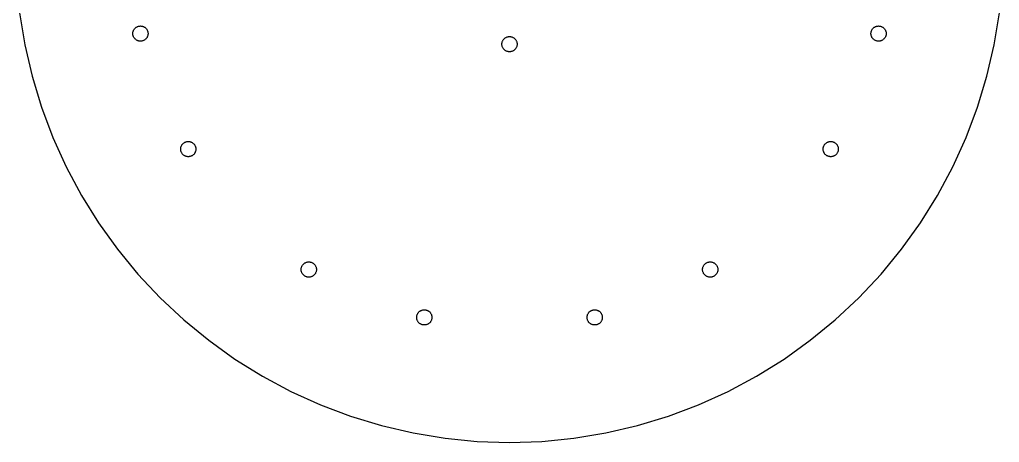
# Model space of a CAD drawing. Header units: metres. Extents: x -114 to 113, y -114 to 114.
# Drawn here: x -112.5 to 112.5, y -113.5 to -16.3 of the extents above; entities that cross this region are included whole.
import ezdxf

# ---------------------------------------------------------------- set-up
doc = ezdxf.new("R2010")
doc.units = ezdxf.units.M

msp = doc.modelspace()

# ---------------------------------------------------------------- linework, layer by layer
for p, q in [((-112.529, -14.8147), (-111.319, -22.1427)), ((111.319, -22.1427), (112.529, -14.8147)), ((-85.6452, -18.0552), (-85.5442, -18.0012)), ((-85.5442, -18.0012), (-85.4399, -17.9539)), ((-85.4399, -17.9539), (-85.3327, -17.9136)), ((-85.3327, -17.9136), (-85.2231, -17.8804)), ((-85.2231, -17.8804), (-85.1116, -17.8544)), ((-85.1116, -17.8544), (-84.9986, -17.8357)), ((-84.9986, -17.8357), (-84.8846, -17.8245)), ((-84.8846, -17.8245), (-84.7702, -17.8207)), ((-84.7702, -17.8207), (-84.6557, -17.8245)), ((-84.6557, -17.8245), (-84.5418, -17.8357)), ((-84.5418, -17.8357), (-84.4288, -17.8544)), ((-84.4288, -17.8544), (-84.3173, -17.8804)), ((-84.3173, -17.8804), (-84.2077, -17.9136)), ((-84.2077, -17.9136), (-84.1005, -17.9539)), ((-84.1005, -17.9539), (-83.9962, -18.0012)), ((-83.9962, -18.0012), (-83.8952, -18.0552)), ((83.8952, -18.0552), (83.9962, -18.0012)), ((83.9962, -18.0012), (84.1005, -17.9539)), ((84.1005, -17.9539), (84.2077, -17.9136)), ((84.2077, -17.9136), (84.3173, -17.8804)), ((84.3173, -17.8804), (84.4288, -17.8544)), ((84.4288, -17.8544), (84.5418, -17.8357)), ((84.5418, -17.8357), (84.6557, -17.8245)), ((84.6557, -17.8245), (84.7702, -17.8207)), ((84.7702, -17.8207), (84.8846, -17.8245)), ((84.8846, -17.8245), (84.9986, -17.8357)), ((84.9986, -17.8357), (85.1116, -17.8544)), ((85.1116, -17.8544), (85.2231, -17.8804)), ((85.2231, -17.8804), (85.3327, -17.9136)), ((85.3327, -17.9136), (85.4399, -17.9539)), ((85.4399, -17.9539), (85.5442, -18.0012)), ((85.5442, -18.0012), (85.6452, -18.0552)), ((-86.5202, -19.5707), (-86.5164, -19.4563)), ((-86.5164, -19.6852), (-86.5202, -19.5707)), ((-86.5164, -19.4563), (-86.5052, -19.3423)), ((-86.5052, -19.7991), (-86.5164, -19.6852)), ((-86.5052, -19.3423), (-86.4866, -19.2293)), ((-86.4866, -19.9121), (-86.5052, -19.7991)), ((-86.4866, -19.2293), (-86.4606, -19.1178)), ((-86.4606, -20.0237), (-86.4866, -19.9121)), ((-86.4606, -19.1178), (-86.4273, -19.0082)), ((-86.4273, -20.1333), (-86.4606, -20.0237)), ((-86.4273, -19.0082), (-86.387, -18.901)), ((-86.387, -20.2404), (-86.4273, -20.1333)), ((-86.387, -18.901), (-86.3397, -18.7967)), ((-86.3397, -20.3447), (-86.387, -20.2404)), ((-86.3397, -18.7967), (-86.2857, -18.6957)), ((-86.2857, -18.6957), (-86.2253, -18.5985)), ((-86.2253, -18.5985), (-86.1586, -18.5054)), ((-86.1586, -18.5054), (-86.0859, -18.4169)), ((-86.0859, -18.4169), (-86.0076, -18.3333)), ((-86.0076, -18.3333), (-85.924, -18.255)), ((-85.924, -18.255), (-85.8355, -18.1824)), ((-85.8355, -18.1824), (-85.7424, -18.1157)), ((-85.7424, -18.1157), (-85.6452, -18.0552)), ((-83.8952, -18.0552), (-83.7979, -18.1157)), ((-83.7979, -18.1157), (-83.7048, -18.1824)), ((-83.7048, -18.1824), (-83.6163, -18.255)), ((-83.6163, -18.255), (-83.5327, -18.3333)), ((-83.5327, -18.3333), (-83.4545, -18.4169)), ((-83.4545, -18.4169), (-83.3818, -18.5054)), ((-83.3818, -18.5054), (-83.3151, -18.5985)), ((-83.3151, -18.5985), (-83.2546, -18.6957)), ((-83.2546, -18.6957), (-83.2007, -18.7967)), ((-83.2007, -18.7967), (-83.1534, -18.901)), ((-83.1534, -20.2404), (-83.2007, -20.3447)), ((-83.1534, -18.901), (-83.1131, -19.0082)), ((-83.1131, -20.1333), (-83.1534, -20.2404)), ((-83.1131, -19.0082), (-83.0798, -19.1178)), ((-83.0798, -20.0237), (-83.1131, -20.1333)), ((-83.0798, -19.1178), (-83.0538, -19.2293)), ((-83.0538, -19.9121), (-83.0798, -20.0237)), ((-83.0538, -19.2293), (-83.0352, -19.3423)), ((-83.0352, -19.7991), (-83.0538, -19.9121)), ((-83.0352, -19.3423), (-83.0239, -19.4563)), ((-83.0239, -19.6852), (-83.0352, -19.7991)), ((-83.0239, -19.4563), (-83.0202, -19.5707)), ((-83.0202, -19.5707), (-83.0239, -19.6852)), ((-0.228409, -20.265), (-0.114441, -20.2537)), ((-0.114441, -20.2537), (0, -20.25)), ((0, -20.25), (0.114441, -20.2537)), ((0.114441, -20.2537), (0.228409, -20.265)), ((83.0202, -19.5707), (83.0239, -19.4563)), ((83.0239, -19.6852), (83.0202, -19.5707)), ((83.0239, -19.4563), (83.0352, -19.3423)), ((83.0352, -19.7991), (83.0239, -19.6852)), ((83.0352, -19.3423), (83.0538, -19.2293)), ((83.0538, -19.9121), (83.0352, -19.7991)), ((83.0538, -19.2293), (83.0798, -19.1178)), ((83.0798, -20.0237), (83.0538, -19.9121)), ((83.0798, -19.1178), (83.1131, -19.0082)), ((83.1131, -20.1333), (83.0798, -20.0237)), ((83.1131, -19.0082), (83.1534, -18.901)), ((83.1534, -20.2404), (83.1131, -20.1333)), ((83.1534, -18.901), (83.2007, -18.7967)), ((83.2007, -20.3447), (83.1534, -20.2404)), ((83.2007, -18.7967), (83.2546, -18.6957)), ((83.2546, -18.6957), (83.3151, -18.5985)), ((83.3151, -18.5985), (83.3818, -18.5054)), ((83.3818, -18.5054), (83.4545, -18.4169)), ((83.4545, -18.4169), (83.5327, -18.3333)), ((83.5327, -18.3333), (83.6163, -18.255)), ((83.6163, -18.255), (83.7048, -18.1824)), ((83.7048, -18.1824), (83.7979, -18.1157)), ((83.7979, -18.1157), (83.8952, -18.0552)), ((85.6452, -18.0552), (85.7424, -18.1157)), ((85.7424, -18.1157), (85.8355, -18.1824)), ((85.8355, -18.1824), (85.924, -18.255)), ((85.924, -18.255), (86.0076, -18.3333)), ((86.0076, -18.3333), (86.0859, -18.4169)), ((86.0859, -18.4169), (86.1586, -18.5054)), ((86.1586, -18.5054), (86.2253, -18.5985)), ((86.2253, -18.5985), (86.2857, -18.6957)), ((86.2857, -18.6957), (86.3397, -18.7967)), ((86.3397, -18.7967), (86.387, -18.901)), ((86.387, -20.2404), (86.3397, -20.3447)), ((86.387, -18.901), (86.4273, -19.0082)), ((86.4273, -20.1333), (86.387, -20.2404)), ((86.4273, -19.0082), (86.4606, -19.1178)), ((86.4606, -20.0237), (86.4273, -20.1333)), ((86.4606, -19.1178), (86.4866, -19.2293)), ((86.4866, -19.9121), (86.4606, -20.0237)), ((86.4866, -19.2293), (86.5052, -19.3423)), ((86.5052, -19.7991), (86.4866, -19.9121)), ((86.5052, -19.3423), (86.5164, -19.4563)), ((86.5164, -19.6852), (86.5052, -19.7991)), ((86.5164, -19.4563), (86.5202, -19.5707)), ((86.5202, -19.5707), (86.5164, -19.6852)), ((-111.319, -22.1427), (-109.633, -29.376)), ((-86.2857, -20.4457), (-86.3397, -20.3447)), ((-86.2253, -20.543), (-86.2857, -20.4457)), ((-86.1586, -20.6361), (-86.2253, -20.543)), ((-86.0859, -20.7246), (-86.1586, -20.6361)), ((-86.0076, -20.8082), (-86.0859, -20.7246)), ((-85.924, -20.8865), (-86.0076, -20.8082)), ((-85.8355, -20.9591), (-85.924, -20.8865)), ((-85.7424, -21.0258), (-85.8355, -20.9591)), ((-85.6452, -21.0863), (-85.7424, -21.0258)), ((-85.5442, -21.1403), (-85.6452, -21.0863)), ((-85.4399, -21.1875), (-85.5442, -21.1403)), ((-85.3327, -21.2279), (-85.4399, -21.1875)), ((-85.2231, -21.2611), (-85.3327, -21.2279)), ((-85.1116, -21.2871), (-85.2231, -21.2611)), ((-84.9986, -21.3058), (-85.1116, -21.2871)), ((-84.8846, -21.317), (-84.9986, -21.3058)), ((-84.7702, -21.3207), (-84.8846, -21.317)), ((-84.6557, -21.317), (-84.7702, -21.3207)), ((-84.5418, -21.3058), (-84.6557, -21.317)), ((-84.4288, -21.2871), (-84.5418, -21.3058)), ((-84.3173, -21.2611), (-84.4288, -21.2871)), ((-84.2077, -21.2279), (-84.3173, -21.2611)), ((-84.1005, -21.1875), (-84.2077, -21.2279)), ((-83.9962, -21.1403), (-84.1005, -21.1875)), ((-83.8952, -21.0863), (-83.9962, -21.1403)), ((-83.7979, -21.0258), (-83.8952, -21.0863)), ((-83.7048, -20.9591), (-83.7979, -21.0258)), ((-83.6163, -20.8865), (-83.7048, -20.9591)), ((-83.5327, -20.8082), (-83.6163, -20.8865)), ((-83.4545, -20.7246), (-83.5327, -20.8082)), ((-83.3818, -20.6361), (-83.4545, -20.7246)), ((-83.3151, -20.543), (-83.3818, -20.6361)), ((-83.2546, -20.4457), (-83.3151, -20.543)), ((-83.2007, -20.3447), (-83.2546, -20.4457)), ((-1.75, -22), (-1.74625, -21.8855)), ((-1.74625, -22.1144), (-1.75, -22)), ((-1.74625, -21.8855), (-1.73502, -21.7716)), ((-1.73502, -22.2284), (-1.74625, -22.1144)), ((-1.73502, -21.7716), (-1.71637, -21.6586)), ((-1.71637, -22.3414), (-1.73502, -22.2284)), ((-1.71637, -21.6586), (-1.69037, -21.5471)), ((-1.69037, -22.4529), (-1.71637, -22.3414)), ((-1.69037, -21.5471), (-1.65712, -21.4375)), ((-1.65712, -22.5625), (-1.69037, -22.4529)), ((-1.65712, -21.4375), (-1.61678, -21.3303)), ((-1.61678, -21.3303), (-1.56952, -21.226)), ((-1.56952, -21.226), (-1.51553, -21.125)), ((-1.51553, -21.125), (-1.45506, -21.0277)), ((-1.45506, -21.0277), (-1.38837, -20.9347)), ((-1.38837, -20.9347), (-1.31572, -20.8461)), ((-1.31572, -20.8461), (-1.23743, -20.7626)), ((-1.23743, -20.7626), (-1.15385, -20.6843)), ((-1.15385, -20.6843), (-1.06532, -20.6116)), ((-1.06532, -20.6116), (-0.972244, -20.5449)), ((-0.972244, -20.5449), (-0.875, -20.4845)), ((-0.875, -20.4845), (-0.774002, -20.4305)), ((-0.774002, -20.4305), (-0.669693, -20.3832)), ((-0.669693, -20.3832), (-0.562515, -20.3429)), ((-0.562515, -20.3429), (-0.452927, -20.3096)), ((-0.452927, -20.3096), (-0.3414, -20.2836)), ((-0.3414, -20.2836), (-0.228409, -20.265)), ((0.228409, -20.265), (0.3414, -20.2836)), ((0.3414, -20.2836), (0.452927, -20.3096)), ((0.452927, -20.3096), (0.562515, -20.3429)), ((0.562515, -20.3429), (0.669693, -20.3832)), ((0.669693, -20.3832), (0.774002, -20.4305)), ((0.774002, -20.4305), (0.875, -20.4845)), ((0.875, -20.4845), (0.972244, -20.5449)), ((0.972244, -20.5449), (1.06532, -20.6116)), ((1.06532, -20.6116), (1.15385, -20.6843)), ((1.15385, -20.6843), (1.23743, -20.7626)), ((1.23743, -20.7626), (1.31572, -20.8461)), ((1.31572, -20.8461), (1.38837, -20.9347)), ((1.38837, -20.9347), (1.45506, -21.0277)), ((1.45506, -21.0277), (1.51553, -21.125)), ((1.51553, -21.125), (1.56952, -21.226)), ((1.56952, -21.226), (1.61678, -21.3303)), ((1.61678, -21.3303), (1.65712, -21.4375)), ((1.65712, -21.4375), (1.69037, -21.5471)), ((1.69037, -22.4529), (1.65712, -22.5625)), ((1.69037, -21.5471), (1.71637, -21.6586)), ((1.71637, -22.3414), (1.69037, -22.4529)), ((1.71637, -21.6586), (1.73502, -21.7716)), ((1.73502, -22.2284), (1.71637, -22.3414)), ((1.73502, -21.7716), (1.74625, -21.8855)), ((1.74625, -22.1144), (1.73502, -22.2284)), ((1.74625, -21.8855), (1.75, -22)), ((1.75, -22), (1.74625, -22.1144)), ((83.2546, -20.4457), (83.2007, -20.3447)), ((83.3151, -20.543), (83.2546, -20.4457)), ((83.3818, -20.6361), (83.3151, -20.543)), ((83.4545, -20.7246), (83.3818, -20.6361)), ((83.5327, -20.8082), (83.4545, -20.7246)), ((83.6163, -20.8865), (83.5327, -20.8082)), ((83.7048, -20.9591), (83.6163, -20.8865)), ((83.7979, -21.0258), (83.7048, -20.9591)), ((83.8952, -21.0863), (83.7979, -21.0258)), ((83.9962, -21.1403), (83.8952, -21.0863)), ((84.1005, -21.1875), (83.9962, -21.1403)), ((84.2077, -21.2279), (84.1005, -21.1875)), ((84.3173, -21.2611), (84.2077, -21.2279)), ((84.4288, -21.2871), (84.3173, -21.2611)), ((84.5418, -21.3058), (84.4288, -21.2871)), ((84.6557, -21.317), (84.5418, -21.3058)), ((84.7702, -21.3207), (84.6557, -21.317)), ((84.8846, -21.317), (84.7702, -21.3207)), ((84.9986, -21.3058), (84.8846, -21.317)), ((85.1116, -21.2871), (84.9986, -21.3058)), ((85.2231, -21.2611), (85.1116, -21.2871)), ((85.3327, -21.2279), (85.2231, -21.2611)), ((85.4399, -21.1875), (85.3327, -21.2279)), ((85.5442, -21.1403), (85.4399, -21.1875)), ((85.6452, -21.0863), (85.5442, -21.1403)), ((85.7424, -21.0258), (85.6452, -21.0863)), ((85.8355, -20.9591), (85.7424, -21.0258)), ((85.924, -20.8865), (85.8355, -20.9591)), ((86.0076, -20.8082), (85.924, -20.8865)), ((86.0859, -20.7246), (86.0076, -20.8082)), ((86.1586, -20.6361), (86.0859, -20.7246)), ((86.2253, -20.543), (86.1586, -20.6361)), ((86.2857, -20.4457), (86.2253, -20.543)), ((86.3397, -20.3447), (86.2857, -20.4457)), ((109.633, -29.376), (111.319, -22.1427)), ((-1.61678, -22.6697), (-1.65712, -22.5625)), ((-1.56952, -22.774), (-1.61678, -22.6697)), ((-1.51553, -22.875), (-1.56952, -22.774)), ((-1.45506, -22.9722), (-1.51553, -22.875)), ((-1.38837, -23.0653), (-1.45506, -22.9722)), ((-1.31572, -23.1539), (-1.38837, -23.0653)), ((-1.23743, -23.2374), (-1.31572, -23.1539)), ((-1.15385, -23.3157), (-1.23743, -23.2374)), ((-1.06532, -23.3884), (-1.15385, -23.3157)), ((-0.972244, -23.4551), (-1.06532, -23.3884)), ((-0.875, -23.5155), (-0.972244, -23.4551)), ((-0.774002, -23.5695), (-0.875, -23.5155)), ((-0.669693, -23.6168), (-0.774002, -23.5695)), ((-0.562515, -23.6571), (-0.669693, -23.6168)), ((-0.452927, -23.6904), (-0.562515, -23.6571)), ((-0.3414, -23.7164), (-0.452927, -23.6904)), ((-0.228409, -23.735), (-0.3414, -23.7164)), ((-0.114441, -23.7462), (-0.228409, -23.735)), ((0, -23.75), (-0.114441, -23.7462)), ((0.114441, -23.7462), (0, -23.75)), ((0.228409, -23.735), (0.114441, -23.7462)), ((0.3414, -23.7164), (0.228409, -23.735)), ((0.452927, -23.6904), (0.3414, -23.7164)), ((0.562515, -23.6571), (0.452927, -23.6904)), ((0.669693, -23.6168), (0.562515, -23.6571)), ((0.774002, -23.5695), (0.669693, -23.6168)), ((0.875, -23.5155), (0.774002, -23.5695)), ((0.972244, -23.4551), (0.875, -23.5155)), ((1.06532, -23.3884), (0.972244, -23.4551)), ((1.15385, -23.3157), (1.06532, -23.3884)), ((1.23743, -23.2374), (1.15385, -23.3157)), ((1.31572, -23.1539), (1.23743, -23.2374)), ((1.38837, -23.0653), (1.31572, -23.1539)), ((1.45506, -22.9722), (1.38837, -23.0653)), ((1.51553, -22.875), (1.45506, -22.9722)), ((1.56952, -22.774), (1.51553, -22.875)), ((1.61678, -22.6697), (1.56952, -22.774)), ((1.65712, -22.5625), (1.61678, -22.6697)), ((-109.633, -29.376), (-107.477, -36.4834)), ((107.477, -36.4834), (109.633, -29.376)), ((-107.477, -36.4834), (-104.86, -43.4346)), ((104.86, -43.4346), (107.477, -36.4834)), ((-104.86, -43.4346), (-101.795, -50.1998)), ((-75.1685, -45.0376), (-75.0959, -44.9491)), ((-75.0959, -44.9491), (-75.0176, -44.8655)), ((-75.0176, -44.8655), (-74.934, -44.7872)), ((-74.934, -44.7872), (-74.8455, -44.7146)), ((-74.8455, -44.7146), (-74.7524, -44.6479)), ((-74.7524, -44.6479), (-74.6552, -44.5874)), ((-74.6552, -44.5874), (-74.5542, -44.5334)), ((-74.5542, -44.5334), (-74.4499, -44.4862)), ((-74.4499, -44.4862), (-74.3427, -44.4458)), ((-74.3427, -44.4458), (-74.2331, -44.4126)), ((-74.2331, -44.4126), (-74.1216, -44.3866)), ((-74.1216, -44.3866), (-74.0086, -44.3679)), ((-74.0086, -44.3679), (-73.8946, -44.3567)), ((-73.8946, -44.3567), (-73.7802, -44.353)), ((-73.7802, -44.353), (-73.6657, -44.3567)), ((-73.6657, -44.3567), (-73.5518, -44.3679)), ((-73.5518, -44.3679), (-73.4388, -44.3866)), ((-73.4388, -44.3866), (-73.3272, -44.4126)), ((-73.3272, -44.4126), (-73.2177, -44.4458)), ((-73.2177, -44.4458), (-73.1105, -44.4862)), ((-73.1105, -44.4862), (-73.0062, -44.5334)), ((-73.0062, -44.5334), (-72.9052, -44.5874)), ((-72.9052, -44.5874), (-72.8079, -44.6479)), ((-72.8079, -44.6479), (-72.7148, -44.7146)), ((-72.7148, -44.7146), (-72.6263, -44.7872)), ((-72.6263, -44.7872), (-72.5427, -44.8655)), ((-72.5427, -44.8655), (-72.4645, -44.9491)), ((-72.4645, -44.9491), (-72.3918, -45.0376)), ((72.3918, -45.0376), (72.4645, -44.9491)), ((72.4645, -44.9491), (72.5427, -44.8655)), ((72.5427, -44.8655), (72.6263, -44.7872)), ((72.6263, -44.7872), (72.7148, -44.7146)), ((72.7148, -44.7146), (72.8079, -44.6479)), ((72.8079, -44.6479), (72.9052, -44.5874)), ((72.9052, -44.5874), (73.0062, -44.5334)), ((73.0062, -44.5334), (73.1105, -44.4862)), ((73.1105, -44.4862), (73.2177, -44.4458)), ((73.2177, -44.4458), (73.3272, -44.4126)), ((73.3272, -44.4126), (73.4388, -44.3866)), ((73.4388, -44.3866), (73.5518, -44.3679)), ((73.5518, -44.3679), (73.6657, -44.3567)), ((73.6657, -44.3567), (73.7802, -44.353)), ((73.7802, -44.353), (73.8946, -44.3567)), ((73.8946, -44.3567), (74.0086, -44.3679)), ((74.0086, -44.3679), (74.1216, -44.3866)), ((74.1216, -44.3866), (74.2331, -44.4126)), ((74.2331, -44.4126), (74.3427, -44.4458)), ((74.3427, -44.4458), (74.4499, -44.4862)), ((74.4499, -44.4862), (74.5542, -44.5334)), ((74.5542, -44.5334), (74.6552, -44.5874)), ((74.6552, -44.5874), (74.7524, -44.6479)), ((74.7524, -44.6479), (74.8455, -44.7146)), ((74.8455, -44.7146), (74.934, -44.7872)), ((74.934, -44.7872), (75.0176, -44.8655)), ((75.0176, -44.8655), (75.0959, -44.9491)), ((75.0959, -44.9491), (75.1685, -45.0376)), ((101.795, -50.1998), (104.86, -43.4346)), ((-75.5302, -46.103), (-75.5264, -45.9885)), ((-75.5264, -46.2174), (-75.5302, -46.103)), ((-75.5264, -45.9885), (-75.5152, -45.8745)), ((-75.5152, -46.3314), (-75.5264, -46.2174)), ((-75.5152, -45.8745), (-75.4966, -45.7616)), ((-75.4966, -46.4444), (-75.5152, -46.3314)), ((-75.4966, -45.7616), (-75.4706, -45.65)), ((-75.4706, -46.5559), (-75.4966, -46.4444)), ((-75.4706, -45.65), (-75.4373, -45.5405)), ((-75.4373, -46.6655), (-75.4706, -46.5559)), ((-75.4373, -45.5405), (-75.397, -45.4333)), ((-75.397, -46.7727), (-75.4373, -46.6655)), ((-75.397, -45.4333), (-75.3497, -45.329)), ((-75.3497, -46.877), (-75.397, -46.7727)), ((-75.3497, -45.329), (-75.2957, -45.228)), ((-75.2957, -46.978), (-75.3497, -46.877)), ((-75.2957, -45.228), (-75.2352, -45.1307)), ((-75.2352, -47.0752), (-75.2957, -46.978)), ((-75.2352, -45.1307), (-75.1685, -45.0376)), ((-75.1685, -47.1683), (-75.2352, -47.0752)), ((-75.0959, -47.2568), (-75.1685, -47.1683)), ((-75.0176, -47.3404), (-75.0959, -47.2568)), ((-72.4645, -47.2568), (-72.5427, -47.3404)), ((-72.3918, -47.1683), (-72.4645, -47.2568)), ((-72.3918, -45.0376), (-72.3251, -45.1307)), ((-72.3251, -47.0752), (-72.3918, -47.1683)), ((-72.3251, -45.1307), (-72.2646, -45.228)), ((-72.2646, -46.978), (-72.3251, -47.0752)), ((-72.2646, -45.228), (-72.2106, -45.329)), ((-72.2106, -46.877), (-72.2646, -46.978)), ((-72.2106, -45.329), (-72.1634, -45.4333)), ((-72.1634, -46.7727), (-72.2106, -46.877)), ((-72.1634, -45.4333), (-72.123, -45.5405)), ((-72.123, -46.6655), (-72.1634, -46.7727)), ((-72.123, -45.5405), (-72.0898, -45.65)), ((-72.0898, -46.5559), (-72.123, -46.6655)), ((-72.0898, -45.65), (-72.0638, -45.7616)), ((-72.0638, -46.4444), (-72.0898, -46.5559)), ((-72.0638, -45.7616), (-72.0452, -45.8745)), ((-72.0452, -46.3314), (-72.0638, -46.4444)), ((-72.0452, -45.8745), (-72.0339, -45.9885)), ((-72.0339, -46.2174), (-72.0452, -46.3314)), ((-72.0339, -45.9885), (-72.0302, -46.103)), ((-72.0302, -46.103), (-72.0339, -46.2174)), ((72.0302, -46.103), (72.0339, -45.9885)), ((72.0339, -46.2174), (72.0302, -46.103)), ((72.0339, -45.9885), (72.0452, -45.8745)), ((72.0452, -46.3314), (72.0339, -46.2174)), ((72.0452, -45.8745), (72.0638, -45.7616)), ((72.0638, -46.4444), (72.0452, -46.3314)), ((72.0638, -45.7616), (72.0898, -45.65)), ((72.0898, -46.5559), (72.0638, -46.4444)), ((72.0898, -45.65), (72.123, -45.5405)), ((72.123, -46.6655), (72.0898, -46.5559)), ((72.123, -45.5405), (72.1634, -45.4333)), ((72.1634, -46.7727), (72.123, -46.6655)), ((72.1634, -45.4333), (72.2106, -45.329)), ((72.2106, -46.877), (72.1634, -46.7727)), ((72.2106, -45.329), (72.2646, -45.228)), ((72.2646, -46.978), (72.2106, -46.877)), ((72.2646, -45.228), (72.3251, -45.1307)), ((72.3251, -47.0752), (72.2646, -46.978)), ((72.3251, -45.1307), (72.3918, -45.0376)), ((72.3918, -47.1683), (72.3251, -47.0752)), ((72.4645, -47.2568), (72.3918, -47.1683)), ((72.5427, -47.3404), (72.4645, -47.2568)), ((75.0959, -47.2568), (75.0176, -47.3404)), ((75.1685, -47.1683), (75.0959, -47.2568)), ((75.1685, -45.0376), (75.2352, -45.1307)), ((75.2352, -47.0752), (75.1685, -47.1683)), ((75.2352, -45.1307), (75.2957, -45.228)), ((75.2957, -46.978), (75.2352, -47.0752)), ((75.2957, -45.228), (75.3497, -45.329)), ((75.3497, -46.877), (75.2957, -46.978)), ((75.3497, -45.329), (75.397, -45.4333)), ((75.397, -46.7727), (75.3497, -46.877)), ((75.397, -45.4333), (75.4373, -45.5405)), ((75.4373, -46.6655), (75.397, -46.7727)), ((75.4373, -45.5405), (75.4706, -45.65)), ((75.4706, -46.5559), (75.4373, -46.6655)), ((75.4706, -45.65), (75.4966, -45.7616)), ((75.4966, -46.4444), (75.4706, -46.5559)), ((75.4966, -45.7616), (75.5152, -45.8745)), ((75.5152, -46.3314), (75.4966, -46.4444)), ((75.5152, -45.8745), (75.5264, -45.9885)), ((75.5264, -46.2174), (75.5152, -46.3314)), ((75.5264, -45.9885), (75.5302, -46.103)), ((75.5302, -46.103), (75.5264, -46.2174)), ((-74.934, -47.4187), (-75.0176, -47.3404)), ((-74.8455, -47.4913), (-74.934, -47.4187)), ((-74.7524, -47.558), (-74.8455, -47.4913)), ((-74.6552, -47.6185), (-74.7524, -47.558)), ((-74.5542, -47.6725), (-74.6552, -47.6185)), ((-74.4499, -47.7198), (-74.5542, -47.6725)), ((-74.3427, -47.7601), (-74.4499, -47.7198)), ((-74.2331, -47.7933), (-74.3427, -47.7601)), ((-74.1216, -47.8193), (-74.2331, -47.7933)), ((-74.0086, -47.838), (-74.1216, -47.8193)), ((-73.8946, -47.8492), (-74.0086, -47.838)), ((-73.7802, -47.853), (-73.8946, -47.8492)), ((-73.6657, -47.8492), (-73.7802, -47.853)), ((-73.5518, -47.838), (-73.6657, -47.8492)), ((-73.4388, -47.8193), (-73.5518, -47.838)), ((-73.3272, -47.7933), (-73.4388, -47.8193)), ((-73.2177, -47.7601), (-73.3272, -47.7933)), ((-73.1105, -47.7198), (-73.2177, -47.7601)), ((-73.0062, -47.6725), (-73.1105, -47.7198)), ((-72.9052, -47.6185), (-73.0062, -47.6725)), ((-72.8079, -47.558), (-72.9052, -47.6185)), ((-72.7148, -47.4913), (-72.8079, -47.558)), ((-72.6263, -47.4187), (-72.7148, -47.4913)), ((-72.5427, -47.3404), (-72.6263, -47.4187)), ((72.6263, -47.4187), (72.5427, -47.3404)), ((72.7148, -47.4913), (72.6263, -47.4187)), ((72.8079, -47.558), (72.7148, -47.4913)), ((72.9052, -47.6185), (72.8079, -47.558)), ((73.0062, -47.6725), (72.9052, -47.6185)), ((73.1105, -47.7198), (73.0062, -47.6725)), ((73.2177, -47.7601), (73.1105, -47.7198)), ((73.3272, -47.7933), (73.2177, -47.7601)), ((73.4388, -47.8193), (73.3272, -47.7933)), ((73.5518, -47.838), (73.4388, -47.8193)), ((73.6657, -47.8492), (73.5518, -47.838)), ((73.7802, -47.853), (73.6657, -47.8492)), ((73.8946, -47.8492), (73.7802, -47.853)), ((74.0086, -47.838), (73.8946, -47.8492)), ((74.1216, -47.8193), (74.0086, -47.838)), ((74.2331, -47.7933), (74.1216, -47.8193)), ((74.3427, -47.7601), (74.2331, -47.7933)), ((74.4499, -47.7198), (74.3427, -47.7601)), ((74.5542, -47.6725), (74.4499, -47.7198)), ((74.6552, -47.6185), (74.5542, -47.6725)), ((74.7524, -47.558), (74.6552, -47.6185)), ((74.8455, -47.4913), (74.7524, -47.558)), ((74.934, -47.4187), (74.8455, -47.4913)), ((75.0176, -47.3404), (74.934, -47.4187)), ((-101.795, -50.1998), (-98.2939, -56.75)), ((98.2939, -56.75), (101.795, -50.1998)), ((-98.2939, -56.75), (-94.3718, -63.0572)), ((94.3718, -63.0572), (98.2939, -56.75)), ((-94.3718, -63.0572), (-90.0456, -69.0944)), ((90.0456, -69.0944), (94.3718, -63.0572)), ((-90.0456, -69.0944), (-85.3338, -74.8357)), ((85.3338, -74.8357), (90.0456, -69.0944)), ((-47.853, -73.7802), (-47.8492, -73.6657)), ((-47.8492, -73.8946), (-47.853, -73.7802)), ((-47.8492, -73.6657), (-47.838, -73.5518)), ((-47.838, -74.0086), (-47.8492, -73.8946)), ((-47.838, -73.5518), (-47.8193, -73.4388)), ((-47.8193, -74.1216), (-47.838, -74.0086)), ((-47.8193, -73.4388), (-47.7933, -73.3272)), ((-47.7933, -74.2331), (-47.8193, -74.1216)), ((-47.7933, -73.3272), (-47.7601, -73.2177)), ((-47.7601, -74.3427), (-47.7933, -74.2331)), ((-47.7601, -73.2177), (-47.7198, -73.1105)), ((-47.7198, -73.1105), (-47.6725, -73.0062)), ((-47.6725, -73.0062), (-47.6185, -72.9052)), ((-47.6185, -72.9052), (-47.558, -72.8079)), ((-47.558, -72.8079), (-47.4913, -72.7148)), ((-47.4913, -72.7148), (-47.4187, -72.6263)), ((-47.4187, -72.6263), (-47.3404, -72.5427)), ((-47.3404, -72.5427), (-47.2568, -72.4645)), ((-47.2568, -72.4645), (-47.1683, -72.3918)), ((-47.1683, -72.3918), (-47.0752, -72.3251)), ((-47.0752, -72.3251), (-46.978, -72.2646)), ((-46.978, -72.2646), (-46.877, -72.2106)), ((-46.877, -72.2106), (-46.7727, -72.1634)), ((-46.7727, -72.1634), (-46.6655, -72.123)), ((-46.6655, -72.123), (-46.5559, -72.0898)), ((-46.5559, -72.0898), (-46.4444, -72.0638)), ((-46.4444, -72.0638), (-46.3314, -72.0452)), ((-46.3314, -72.0452), (-46.2174, -72.0339)), ((-46.2174, -72.0339), (-46.103, -72.0302)), ((-46.103, -72.0302), (-45.9885, -72.0339)), ((-45.9885, -72.0339), (-45.8745, -72.0452)), ((-45.8745, -72.0452), (-45.7616, -72.0638)), ((-45.7616, -72.0638), (-45.65, -72.0898)), ((-45.65, -72.0898), (-45.5405, -72.123)), ((-45.5405, -72.123), (-45.4333, -72.1634)), ((-45.4333, -72.1634), (-45.329, -72.2106)), ((-45.329, -72.2106), (-45.228, -72.2646)), ((-45.228, -72.2646), (-45.1307, -72.3251)), ((-45.1307, -72.3251), (-45.0376, -72.3918)), ((-45.0376, -72.3918), (-44.9491, -72.4645)), ((-44.9491, -72.4645), (-44.8655, -72.5427)), ((-44.8655, -72.5427), (-44.7872, -72.6263)), ((-44.7872, -72.6263), (-44.7146, -72.7148)), ((-44.7146, -72.7148), (-44.6479, -72.8079)), ((-44.6479, -72.8079), (-44.5874, -72.9052)), ((-44.5874, -72.9052), (-44.5334, -73.0062)), ((-44.5334, -73.0062), (-44.4862, -73.1105)), ((-44.4862, -73.1105), (-44.4458, -73.2177)), ((-44.4458, -73.2177), (-44.4126, -73.3272)), ((-44.4126, -74.2331), (-44.4458, -74.3427)), ((-44.4126, -73.3272), (-44.3866, -73.4388)), ((-44.3866, -74.1216), (-44.4126, -74.2331)), ((-44.3866, -73.4388), (-44.3679, -73.5518)), ((-44.3679, -74.0086), (-44.3866, -74.1216)), ((-44.3679, -73.5518), (-44.3567, -73.6657)), ((-44.3567, -73.8946), (-44.3679, -74.0086)), ((-44.3567, -73.6657), (-44.353, -73.7802)), ((-44.353, -73.7802), (-44.3567, -73.8946)), ((44.353, -73.7802), (44.3567, -73.6657)), ((44.3567, -73.8946), (44.353, -73.7802)), ((44.3567, -73.6657), (44.3679, -73.5518)), ((44.3679, -74.0086), (44.3567, -73.8946)), ((44.3679, -73.5518), (44.3866, -73.4388)), ((44.3866, -74.1216), (44.3679, -74.0086)), ((44.3866, -73.4388), (44.4126, -73.3272)), ((44.4126, -74.2331), (44.3866, -74.1216)), ((44.4126, -73.3272), (44.4458, -73.2177)), ((44.4458, -74.3427), (44.4126, -74.2331)), ((44.4458, -73.2177), (44.4862, -73.1105)), ((44.4862, -73.1105), (44.5334, -73.0062)), ((44.5334, -73.0062), (44.5874, -72.9052)), ((44.5874, -72.9052), (44.6479, -72.8079)), ((44.6479, -72.8079), (44.7146, -72.7148)), ((44.7146, -72.7148), (44.7872, -72.6263)), ((44.7872, -72.6263), (44.8655, -72.5427)), ((44.8655, -72.5427), (44.9491, -72.4645)), ((44.9491, -72.4645), (45.0376, -72.3918)), ((45.0376, -72.3918), (45.1307, -72.3251)), ((45.1307, -72.3251), (45.228, -72.2646)), ((45.228, -72.2646), (45.329, -72.2106)), ((45.329, -72.2106), (45.4333, -72.1634)), ((45.4333, -72.1634), (45.5405, -72.123)), ((45.5405, -72.123), (45.65, -72.0898)), ((45.65, -72.0898), (45.7616, -72.0638)), ((45.7616, -72.0638), (45.8745, -72.0452)), ((45.8745, -72.0452), (45.9885, -72.0339)), ((45.9885, -72.0339), (46.103, -72.0302)), ((46.103, -72.0302), (46.2174, -72.0339)), ((46.2174, -72.0339), (46.3314, -72.0452)), ((46.3314, -72.0452), (46.4444, -72.0638)), ((46.4444, -72.0638), (46.5559, -72.0898)), ((46.5559, -72.0898), (46.6655, -72.123)), ((46.6655, -72.123), (46.7727, -72.1634)), ((46.7727, -72.1634), (46.877, -72.2106)), ((46.877, -72.2106), (46.978, -72.2646)), ((46.978, -72.2646), (47.0752, -72.3251)), ((47.0752, -72.3251), (47.1683, -72.3918)), ((47.1683, -72.3918), (47.2568, -72.4645)), ((47.2568, -72.4645), (47.3404, -72.5427)), ((47.3404, -72.5427), (47.4187, -72.6263)), ((47.4187, -72.6263), (47.4913, -72.7148)), ((47.4913, -72.7148), (47.558, -72.8079)), ((47.558, -72.8079), (47.6185, -72.9052)), ((47.6185, -72.9052), (47.6725, -73.0062)), ((47.6725, -73.0062), (47.7198, -73.1105)), ((47.7198, -73.1105), (47.7601, -73.2177)), ((47.7601, -73.2177), (47.7933, -73.3272)), ((47.7933, -74.2331), (47.7601, -74.3427)), ((47.7933, -73.3272), (47.8193, -73.4388)), ((47.8193, -74.1216), (47.7933, -74.2331)), ((47.8193, -73.4388), (47.838, -73.5518)), ((47.838, -74.0086), (47.8193, -74.1216)), ((47.838, -73.5518), (47.8492, -73.6657)), ((47.8492, -73.8946), (47.838, -74.0086)), ((47.8492, -73.6657), (47.853, -73.7802)), ((47.853, -73.7802), (47.8492, -73.8946)), ((-85.3338, -74.8357), (-80.2566, -80.2566)), ((-47.7198, -74.4499), (-47.7601, -74.3427)), ((-47.6725, -74.5542), (-47.7198, -74.4499)), ((-47.6185, -74.6552), (-47.6725, -74.5542)), ((-47.558, -74.7524), (-47.6185, -74.6552)), ((-47.4913, -74.8455), (-47.558, -74.7524)), ((-47.4187, -74.934), (-47.4913, -74.8455)), ((-47.3404, -75.0176), (-47.4187, -74.934)), ((-47.2568, -75.0959), (-47.3404, -75.0176)), ((-47.1683, -75.1685), (-47.2568, -75.0959)), ((-47.0752, -75.2352), (-47.1683, -75.1685)), ((-46.978, -75.2957), (-47.0752, -75.2352)), ((-46.877, -75.3497), (-46.978, -75.2957)), ((-46.7727, -75.397), (-46.877, -75.3497)), ((-46.6655, -75.4373), (-46.7727, -75.397)), ((-46.5559, -75.4706), (-46.6655, -75.4373)), ((-46.4444, -75.4966), (-46.5559, -75.4706)), ((-46.3314, -75.5152), (-46.4444, -75.4966)), ((-46.2174, -75.5264), (-46.3314, -75.5152)), ((-46.103, -75.5302), (-46.2174, -75.5264)), ((-45.9885, -75.5264), (-46.103, -75.5302)), ((-45.8745, -75.5152), (-45.9885, -75.5264)), ((-45.7616, -75.4966), (-45.8745, -75.5152)), ((-45.65, -75.4706), (-45.7616, -75.4966)), ((-45.5405, -75.4373), (-45.65, -75.4706)), ((-45.4333, -75.397), (-45.5405, -75.4373)), ((-45.329, -75.3497), (-45.4333, -75.397)), ((-45.228, -75.2957), (-45.329, -75.3497)), ((-45.1307, -75.2352), (-45.228, -75.2957)), ((-45.0376, -75.1685), (-45.1307, -75.2352)), ((-44.9491, -75.0959), (-45.0376, -75.1685)), ((-44.8655, -75.0176), (-44.9491, -75.0959)), ((-44.7872, -74.934), (-44.8655, -75.0176)), ((-44.7146, -74.8455), (-44.7872, -74.934)), ((-44.6479, -74.7524), (-44.7146, -74.8455)), ((-44.5874, -74.6552), (-44.6479, -74.7524)), ((-44.5334, -74.5542), (-44.5874, -74.6552)), ((-44.4862, -74.4499), (-44.5334, -74.5542)), ((-44.4458, -74.3427), (-44.4862, -74.4499)), ((44.4862, -74.4499), (44.4458, -74.3427)), ((44.5334, -74.5542), (44.4862, -74.4499)), ((44.5874, -74.6552), (44.5334, -74.5542)), ((44.6479, -74.7524), (44.5874, -74.6552)), ((44.7146, -74.8455), (44.6479, -74.7524)), ((44.7872, -74.934), (44.7146, -74.8455)), ((44.8655, -75.0176), (44.7872, -74.934)), ((44.9491, -75.0959), (44.8655, -75.0176)), ((45.0376, -75.1685), (44.9491, -75.0959)), ((45.1307, -75.2352), (45.0376, -75.1685)), ((45.228, -75.2957), (45.1307, -75.2352)), ((45.329, -75.3497), (45.228, -75.2957)), ((45.4333, -75.397), (45.329, -75.3497)), ((45.5405, -75.4373), (45.4333, -75.397)), ((45.65, -75.4706), (45.5405, -75.4373)), ((45.7616, -75.4966), (45.65, -75.4706)), ((45.8745, -75.5152), (45.7616, -75.4966)), ((45.9885, -75.5264), (45.8745, -75.5152)), ((46.103, -75.5302), (45.9885, -75.5264)), ((46.2174, -75.5264), (46.103, -75.5302)), ((46.3314, -75.5152), (46.2174, -75.5264)), ((46.4444, -75.4966), (46.3314, -75.5152)), ((46.5559, -75.4706), (46.4444, -75.4966)), ((46.6655, -75.4373), (46.5559, -75.4706)), ((46.7727, -75.397), (46.6655, -75.4373)), ((46.877, -75.3497), (46.7727, -75.397)), ((46.978, -75.2957), (46.877, -75.3497)), ((47.0752, -75.2352), (46.978, -75.2957)), ((47.1683, -75.1685), (47.0752, -75.2352)), ((47.2568, -75.0959), (47.1683, -75.1685)), ((47.3404, -75.0176), (47.2568, -75.0959)), ((47.4187, -74.934), (47.3404, -75.0176)), ((47.4913, -74.8455), (47.4187, -74.934)), ((47.558, -74.7524), (47.4913, -74.8455)), ((47.6185, -74.6552), (47.558, -74.7524)), ((47.6725, -74.5542), (47.6185, -74.6552)), ((47.7198, -74.4499), (47.6725, -74.5542)), ((47.7601, -74.3427), (47.7198, -74.4499)), ((80.2566, -80.2566), (85.3338, -74.8357)), ((-80.2566, -80.2566), (-74.8357, -85.3338)), ((74.8357, -85.3338), (80.2566, -80.2566)), ((-20.543, -83.3151), (-20.4457, -83.2546)), ((-20.4457, -83.2546), (-20.3447, -83.2007)), ((-20.3447, -83.2007), (-20.2404, -83.1534)), ((-20.2404, -83.1534), (-20.1333, -83.1131)), ((-20.1333, -83.1131), (-20.0237, -83.0798)), ((-20.0237, -83.0798), (-19.9121, -83.0538)), ((-19.9121, -83.0538), (-19.7991, -83.0352)), ((-19.7991, -83.0352), (-19.6852, -83.0239)), ((-19.6852, -83.0239), (-19.5707, -83.0202)), ((-19.5707, -83.0202), (-19.4563, -83.0239)), ((-19.4563, -83.0239), (-19.3423, -83.0352)), ((-19.3423, -83.0352), (-19.2293, -83.0538)), ((-19.2293, -83.0538), (-19.1178, -83.0798)), ((-19.1178, -83.0798), (-19.0082, -83.1131)), ((-19.0082, -83.1131), (-18.901, -83.1534)), ((-18.901, -83.1534), (-18.7967, -83.2007)), ((-18.7967, -83.2007), (-18.6957, -83.2546)), ((-18.6957, -83.2546), (-18.5985, -83.3151)), ((18.5985, -83.3151), (18.6957, -83.2546)), ((18.6957, -83.2546), (18.7967, -83.2007)), ((18.7967, -83.2007), (18.901, -83.1534)), ((18.901, -83.1534), (19.0082, -83.1131)), ((19.0082, -83.1131), (19.1178, -83.0798)), ((19.1178, -83.0798), (19.2293, -83.0538)), ((19.2293, -83.0538), (19.3423, -83.0352)), ((19.3423, -83.0352), (19.4563, -83.0239)), ((19.4563, -83.0239), (19.5707, -83.0202)), ((19.5707, -83.0202), (19.6852, -83.0239)), ((19.6852, -83.0239), (19.7991, -83.0352)), ((19.7991, -83.0352), (19.9121, -83.0538)), ((19.9121, -83.0538), (20.0237, -83.0798)), ((20.0237, -83.0798), (20.1333, -83.1131)), ((20.1333, -83.1131), (20.2404, -83.1534)), ((20.2404, -83.1534), (20.3447, -83.2007)), ((20.3447, -83.2007), (20.4457, -83.2546)), ((20.4457, -83.2546), (20.543, -83.3151)), ((-74.8357, -85.3338), (-69.0944, -90.0456)), ((-21.3207, -84.7702), (-21.317, -84.6557)), ((-21.317, -84.8846), (-21.3207, -84.7702)), ((-21.317, -84.6557), (-21.3058, -84.5418)), ((-21.3058, -84.9986), (-21.317, -84.8846)), ((-21.3058, -84.5418), (-21.2871, -84.4288)), ((-21.2871, -85.1116), (-21.3058, -84.9986)), ((-21.2871, -84.4288), (-21.2611, -84.3173)), ((-21.2611, -85.2231), (-21.2871, -85.1116)), ((-21.2611, -84.3173), (-21.2279, -84.2077)), ((-21.2279, -85.3327), (-21.2611, -85.2231)), ((-21.2279, -84.2077), (-21.1875, -84.1005)), ((-21.1875, -85.4399), (-21.2279, -85.3327)), ((-21.1875, -84.1005), (-21.1403, -83.9962)), ((-21.1403, -85.5442), (-21.1875, -85.4399)), ((-21.1403, -83.9962), (-21.0863, -83.8952)), ((-21.0863, -83.8952), (-21.0258, -83.7979)), ((-21.0258, -83.7979), (-20.9591, -83.7048)), ((-20.9591, -83.7048), (-20.8865, -83.6163)), ((-20.8865, -83.6163), (-20.8082, -83.5327)), ((-20.8082, -83.5327), (-20.7246, -83.4545)), ((-20.7246, -83.4545), (-20.6361, -83.3818)), ((-20.6361, -83.3818), (-20.543, -83.3151)), ((-18.5985, -83.3151), (-18.5054, -83.3818)), ((-18.5054, -83.3818), (-18.4169, -83.4545)), ((-18.4169, -83.4545), (-18.3333, -83.5327)), ((-18.3333, -83.5327), (-18.255, -83.6163)), ((-18.255, -83.6163), (-18.1824, -83.7048)), ((-18.1824, -83.7048), (-18.1157, -83.7979)), ((-18.1157, -83.7979), (-18.0552, -83.8952)), ((-18.0552, -83.8952), (-18.0012, -83.9962)), ((-18.0012, -83.9962), (-17.9539, -84.1005)), ((-17.9539, -85.4399), (-18.0012, -85.5442)), ((-17.9539, -84.1005), (-17.9136, -84.2077)), ((-17.9136, -85.3327), (-17.9539, -85.4399)), ((-17.9136, -84.2077), (-17.8804, -84.3173)), ((-17.8804, -85.2231), (-17.9136, -85.3327)), ((-17.8804, -84.3173), (-17.8544, -84.4288)), ((-17.8544, -85.1116), (-17.8804, -85.2231)), ((-17.8544, -84.4288), (-17.8357, -84.5418)), ((-17.8357, -84.9986), (-17.8544, -85.1116)), ((-17.8357, -84.5418), (-17.8245, -84.6557)), ((-17.8245, -84.8846), (-17.8357, -84.9986)), ((-17.8245, -84.6557), (-17.8207, -84.7702)), ((-17.8207, -84.7702), (-17.8245, -84.8846)), ((17.8207, -84.7702), (17.8245, -84.6557)), ((17.8245, -84.8846), (17.8207, -84.7702)), ((17.8245, -84.6557), (17.8357, -84.5418)), ((17.8357, -84.9986), (17.8245, -84.8846)), ((17.8357, -84.5418), (17.8544, -84.4288)), ((17.8544, -85.1116), (17.8357, -84.9986)), ((17.8544, -84.4288), (17.8804, -84.3173)), ((17.8804, -85.2231), (17.8544, -85.1116)), ((17.8804, -84.3173), (17.9136, -84.2077)), ((17.9136, -85.3327), (17.8804, -85.2231)), ((17.9136, -84.2077), (17.9539, -84.1005)), ((17.9539, -85.4399), (17.9136, -85.3327)), ((17.9539, -84.1005), (18.0012, -83.9962)), ((18.0012, -85.5442), (17.9539, -85.4399)), ((18.0012, -83.9962), (18.0552, -83.8952)), ((18.0552, -83.8952), (18.1157, -83.7979)), ((18.1157, -83.7979), (18.1824, -83.7048)), ((18.1824, -83.7048), (18.255, -83.6163)), ((18.255, -83.6163), (18.3333, -83.5327)), ((18.3333, -83.5327), (18.4169, -83.4545)), ((18.4169, -83.4545), (18.5054, -83.3818)), ((18.5054, -83.3818), (18.5985, -83.3151)), ((20.543, -83.3151), (20.6361, -83.3818)), ((20.6361, -83.3818), (20.7246, -83.4545)), ((20.7246, -83.4545), (20.8082, -83.5327)), ((20.8082, -83.5327), (20.8865, -83.6163)), ((20.8865, -83.6163), (20.9591, -83.7048)), ((20.9591, -83.7048), (21.0258, -83.7979)), ((21.0258, -83.7979), (21.0863, -83.8952)), ((21.0863, -83.8952), (21.1403, -83.9962)), ((21.1403, -83.9962), (21.1875, -84.1005)), ((21.1875, -85.4399), (21.1403, -85.5442)), ((21.1875, -84.1005), (21.2279, -84.2077)), ((21.2279, -85.3327), (21.1875, -85.4399)), ((21.2279, -84.2077), (21.2611, -84.3173)), ((21.2611, -85.2231), (21.2279, -85.3327)), ((21.2611, -84.3173), (21.2871, -84.4288)), ((21.2871, -85.1116), (21.2611, -85.2231)), ((21.2871, -84.4288), (21.3058, -84.5418)), ((21.3058, -84.9986), (21.2871, -85.1116)), ((21.3058, -84.5418), (21.317, -84.6557)), ((21.317, -84.8846), (21.3058, -84.9986)), ((21.317, -84.6557), (21.3207, -84.7702)), ((21.3207, -84.7702), (21.317, -84.8846)), ((69.0944, -90.0456), (74.8357, -85.3338)), ((-21.0863, -85.6452), (-21.1403, -85.5442)), ((-21.0258, -85.7424), (-21.0863, -85.6452)), ((-20.9591, -85.8355), (-21.0258, -85.7424)), ((-20.8865, -85.924), (-20.9591, -85.8355)), ((-20.8082, -86.0076), (-20.8865, -85.924)), ((-20.7246, -86.0859), (-20.8082, -86.0076)), ((-20.6361, -86.1586), (-20.7246, -86.0859)), ((-20.543, -86.2253), (-20.6361, -86.1586)), ((-20.4457, -86.2857), (-20.543, -86.2253)), ((-20.3447, -86.3397), (-20.4457, -86.2857)), ((-20.2404, -86.387), (-20.3447, -86.3397)), ((-20.1333, -86.4273), (-20.2404, -86.387)), ((-20.0237, -86.4606), (-20.1333, -86.4273)), ((-19.9121, -86.4866), (-20.0237, -86.4606)), ((-19.7991, -86.5052), (-19.9121, -86.4866)), ((-19.6852, -86.5164), (-19.7991, -86.5052)), ((-19.5707, -86.5202), (-19.6852, -86.5164)), ((-19.4563, -86.5164), (-19.5707, -86.5202)), ((-19.3423, -86.5052), (-19.4563, -86.5164)), ((-19.2293, -86.4866), (-19.3423, -86.5052)), ((-19.1178, -86.4606), (-19.2293, -86.4866)), ((-19.0082, -86.4273), (-19.1178, -86.4606)), ((-18.901, -86.387), (-19.0082, -86.4273)), ((-18.7967, -86.3397), (-18.901, -86.387)), ((-18.6957, -86.2857), (-18.7967, -86.3397)), ((-18.5985, -86.2253), (-18.6957, -86.2857)), ((-18.5054, -86.1586), (-18.5985, -86.2253)), ((-18.4169, -86.0859), (-18.5054, -86.1586)), ((-18.3333, -86.0076), (-18.4169, -86.0859)), ((-18.255, -85.924), (-18.3333, -86.0076)), ((-18.1824, -85.8355), (-18.255, -85.924)), ((-18.1157, -85.7424), (-18.1824, -85.8355)), ((-18.0552, -85.6452), (-18.1157, -85.7424)), ((-18.0012, -85.5442), (-18.0552, -85.6452)), ((18.0552, -85.6452), (18.0012, -85.5442)), ((18.1157, -85.7424), (18.0552, -85.6452)), ((18.1824, -85.8355), (18.1157, -85.7424)), ((18.255, -85.924), (18.1824, -85.8355)), ((18.3333, -86.0076), (18.255, -85.924)), ((18.4169, -86.0859), (18.3333, -86.0076)), ((18.5054, -86.1586), (18.4169, -86.0859)), ((18.5985, -86.2253), (18.5054, -86.1586)), ((18.6957, -86.2857), (18.5985, -86.2253)), ((18.7967, -86.3397), (18.6957, -86.2857)), ((18.901, -86.387), (18.7967, -86.3397)), ((19.0082, -86.4273), (18.901, -86.387)), ((19.1178, -86.4606), (19.0082, -86.4273)), ((19.2293, -86.4866), (19.1178, -86.4606)), ((19.3423, -86.5052), (19.2293, -86.4866)), ((19.4563, -86.5164), (19.3423, -86.5052)), ((19.5707, -86.5202), (19.4563, -86.5164)), ((19.6852, -86.5164), (19.5707, -86.5202)), ((19.7991, -86.5052), (19.6852, -86.5164)), ((19.9121, -86.4866), (19.7991, -86.5052)), ((20.0237, -86.4606), (19.9121, -86.4866)), ((20.1333, -86.4273), (20.0237, -86.4606)), ((20.2404, -86.387), (20.1333, -86.4273)), ((20.3447, -86.3397), (20.2404, -86.387)), ((20.4457, -86.2857), (20.3447, -86.3397)), ((20.543, -86.2253), (20.4457, -86.2857)), ((20.6361, -86.1586), (20.543, -86.2253)), ((20.7246, -86.0859), (20.6361, -86.1586)), ((20.8082, -86.0076), (20.7246, -86.0859)), ((20.8865, -85.924), (20.8082, -86.0076)), ((20.9591, -85.8355), (20.8865, -85.924)), ((21.0258, -85.7424), (20.9591, -85.8355)), ((21.0863, -85.6452), (21.0258, -85.7424)), ((21.1403, -85.5442), (21.0863, -85.6452)), ((-69.0944, -90.0456), (-63.0572, -94.3718)), ((63.0572, -94.3718), (69.0944, -90.0456)), ((-63.0572, -94.3718), (-56.75, -98.2939)), ((56.75, -98.2939), (63.0572, -94.3718)), ((-56.75, -98.2939), (-50.1998, -101.795)), ((50.1998, -101.795), (56.75, -98.2939)), ((-50.1998, -101.795), (-43.4346, -104.86)), ((43.4346, -104.86), (50.1998, -101.795)), ((-43.4346, -104.86), (-36.4834, -107.477)), ((36.4834, -107.477), (43.4346, -104.86)), ((-36.4834, -107.477), (-29.376, -109.633)), ((29.376, -109.633), (36.4834, -107.477)), ((-29.376, -109.633), (-22.1427, -111.319)), ((22.1427, -111.319), (29.376, -109.633)), ((-22.1427, -111.319), (-14.8147, -112.529)), ((-14.8147, -112.529), (-7.42325, -113.257)), ((7.42325, -113.257), (14.8147, -112.529)), ((14.8147, -112.529), (22.1427, -111.319)), ((-7.42325, -113.257), (0, -113.5)), ((0, -113.5), (7.42325, -113.257))]:
    msp.add_line(p, q)

doc.saveas('drawing.dxf')
